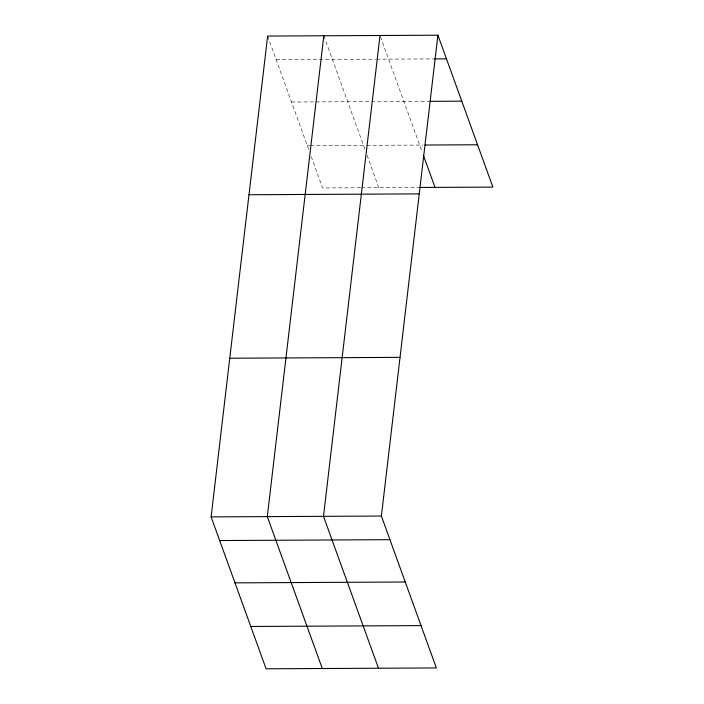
<?xml version="1.0" encoding="UTF-8"?>
<svg xmlns="http://www.w3.org/2000/svg" width="704" height="704" viewBox="0 0 704 704"><rect width="100%" height="100%" fill="white"/><g stroke="black" fill="none" stroke-linecap="round" stroke-linejoin="round"><path stroke-width="0.53" stroke-dasharray="3.52 2.64" d="M276.188 59.699L375.602 59.198M376.684 59.189L433.356 58.907M291.509 102.027L370.392 101.622M371.474 101.622L429.018 101.332M307.296 145.631L309.452 145.622M310.534 145.614L365.649 145.341M366.731 145.332L422.954 145.05M360.439 187.766L322.617 187.959L311.309 156.719M361.513 187.766L418.792 187.475M380.38 36.52L422.233 152.117M323.822 35.781L365.306 150.392M367.136 155.426L378.805 187.678M267.634 36.062L308.757 149.662"/><path stroke-width="1.06" d="M437.906 35.2L381.383 516.041L436.366 667.938L266.094 668.8L211.112 516.903L267.634 36.062L437.906 35.2L492.888 187.097L419.866 187.466M323.822 35.781L267.3 516.622L322.282 668.518M380.01 35.49L323.488 516.331L378.479 668.228M434.447 58.898L446.459 58.837M430.109 101.323L461.78 101.165M425.137 145.033L477.567 144.769M248.978 194.744L419.25 193.882M229.759 358.23L400.039 357.359M211.112 516.903L381.383 516.041M219.666 540.54L389.937 539.678M234.986 582.868L405.266 582.006M250.774 626.472L421.045 625.61M423.324 155.144L435.002 187.387"/></g></svg>
